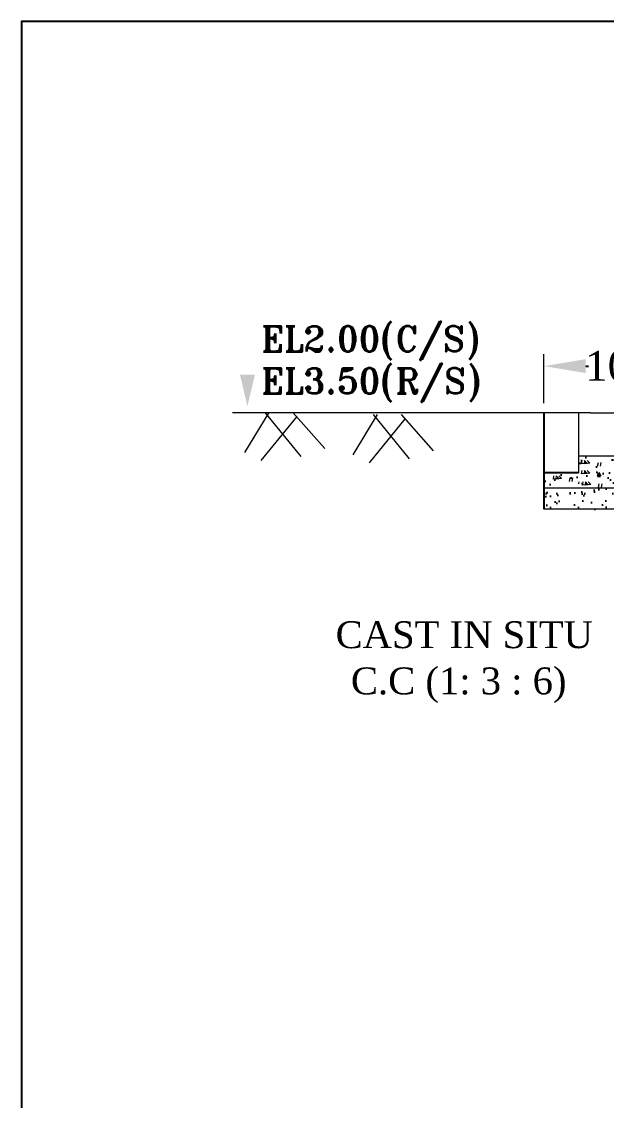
# Model space of a CAD drawing. Extents: x -298162 to 1078160, y -513173 to -216568.
# Drawn here: x 577533 to 582424, y -425956 to -416931 of the extents above; entities that cross this region are included whole.
import ezdxf

# ---------------------------------------------------------------- set-up
doc = ezdxf.new("R2010")
doc.units = 0
doc.header["$MEASUREMENT"] = 0
doc.layers.get('0').update_dxf_attribs({"linetype": 'CONTINUOUS'})
doc.layers.get('DEFPOINTS').update_dxf_attribs({"linetype": 'CONTINUOUS'})
doc.layers.add('LINE', color=7, linetype='CONTINUOUS')
doc.layers.add('SLOPEEARTH', color=3, linetype='CONTINUOUS')
doc.styles.add('BIG', font='ROMANT.SHX')
doc.styles.get("Standard").update_dxf_attribs({"font": 'times.ttf', "height": 250})
doc.dimstyles.new('3', dxfattribs={"dimtxt": 225, "dimasz": 350, "dimexe": 100, "dimexo": 25, "dimgap": 9, "dimtad": 0, "dimdec": 0, "dimzin": 0, "dimdsep": 46, "dimtxsty": 'Standard', "dimcen": 0, "dimclrt": 256, "dimadec": 0, "dimazin": 0, "dimtfac": 1, "dimtdec": 0, "dimtofl": 0, "dimtmove": 2, "dimatfit": 3, "dimfxl": 1, "dimtolj": 1, "dimtzin": 0, "dimarcsym": 0})

# ---------------------------------------------------------------- blocks, each defined once
blk = doc.blocks.new('*D986')
at = {"color": 7, "lineweight": 15}
for p, q in [((581901.4, -420123.2), (581901.4, -419712.9)), ((583344.6, -420115.7), (583344.6, -419712.9))]:
    blk.add_line(p, q, dxfattribs=at)
at = {"color": 7, "lineweight": -2}
for p, q in [((582251.4, -419812.9), (582273, -419812.9)), ((582994.6, -419812.9), (582972.9, -419812.9))]:
    blk.add_line(p, q, dxfattribs=at)
for points in [[(582251.4, -419754.6), (582251.4, -419871.2), (581901.4, -419812.9)], [(582994.6, -419754.6), (582994.6, -419871.2), (583344.6, -419812.9)]]:
    blk.add_solid(points, dxfattribs=at)
at = {"layer": 'DEFPOINTS', "color": 0, "lineweight": -2}
for p in [(583344.6, -419812.9), (581901.4, -420148.2), (583344.6, -420140.7)]:
    blk.add_point(p, dxfattribs=at)
at = {"lineweight": 15, "insert": (582623, -419812.9), "char_height": 250, "attachment_point": 5}
blk.add_mtext('\\A1;1000', dxfattribs=at)

msp = doc.modelspace()

# ---------------------------------------------------------------- hatches: boundary and pattern name
at = {"layer": 'LINE'}
h = msp.add_hatch(dxfattribs=at)
h.set_pattern_fill('AR-SAND', color=0, scale=100, style=0)
h.set_pattern_definition([(37.5, (-46114.41, -424747.44), (-6.299336, 192.682377), [0, -152, 0, -170, 0, -162.5]), (7.5, (-46114.4, -424747.44), (176.97767, 282.21461), [0, -82, 0, -137, 0, -52.5]), (327.5, (-46237.41, -424747.44), (311.414186, 0.565905), [0, -50, 0, -180, 0, -235]), (317.5, (-46237.4, -424747.44), (300.61266, 87.76756), [0, -25, 0, -118, 0, -135])])
h.paths.add_polyline_path([(582537.363, -420563.527), (582189.377, -420563.527), (582189.377, -420706.716), (581901.377, -420706.716), (581901.377, -420833.32), (582537.363, -420833.32)])
h = msp.add_hatch(dxfattribs=at)
h.set_pattern_fill('AR-SAND', color=0, scale=75, style=0)
h.set_pattern_definition([(37.5, (-46114.41, -424747.44), (-4.724502, 144.511783), [0, -114, 0, -127.5, 0, -121.875]), (7.5, (-46114.41, -424747.44), (132.73325, 211.660955), [0, -61.5, 0, -102.75, 0, -39.375]), (327.5, (-46206.66, -424747.44), (233.56064, 0.42443), [0, -37.5, 0, -135, 0, -176.25]), (317.5, (-46206.66, -424747.44), (225.459495, 65.82567), [0, -18.75, 0, -88.5, 0, -101.25])])
h.paths.add_polyline_path([(582537.363, -420833.32), (581901.377, -420833.32), (581901.377, -421009.793), (582537.363, -421009.793)])

# ---------------------------------------------------------------- linework, layer by layer
at = {"color": 0, "lineweight": 15}
for p, q in [((582290.353, -420203.644), (579296.998, -420203.644)), ((579599.692, -420201.141), (579398.112, -420536.467)), ((579566.095, -420201.141), (579868.465, -420570)), ((579801.272, -420201.141), (580070.045, -420502.934)), ((580505.363, -420218.761), (580303.783, -420554.088)), ((580471.766, -420218.761), (580774.136, -420587.62)), ((580706.943, -420218.761), (580975.716, -420520.555)), ((581901.377, -420203.793), (581901.377, -420563.676)), ((582189.377, -420203.793), (582189.377, -420706.716)), ((582290.353, -420203.644), (583344.574, -420203.644)), ((579834.868, -420234.673), (579532.498, -420603.532)), ((580740.54, -420252.294), (580438.17, -420621.153)), ((582189.377, -420563.527), (583343.566, -420563.527)), ((582195.888, -420657.033), (582195.888, -420657.033)), ((582260.855, -420623.663), (582216.386, -420630.56)), ((582216.396, -420630.57), (582219.784, -420601.442)), ((582260.855, -420623.663), (582239.534, -420601.442)), ((582284.106, -420623.663), (582239.638, -420630.56)), ((582239.647, -420630.57), (582243.036, -420601.442)), ((582284.106, -420623.663), (582262.785, -420601.442)), ((582350.407, -420649.736), (582356.188, -420618.395)), ((582373.659, -420649.736), (582379.44, -420618.395)), ((582396.971, -420653.463), (582396.971, -420653.463)), ((582420.223, -420653.463), (582420.223, -420653.463)), ((582024.95, -420752.028), (581980.481, -420758.925)), ((581980.491, -420758.936), (581983.879, -420729.807)), ((582024.95, -420752.028), (582003.629, -420729.807)), ((582048.201, -420752.028), (582003.733, -420758.925)), ((582003.742, -420758.936), (582007.131, -420729.807)), ((582048.201, -420752.028), (582026.88, -420729.807)), ((582114.502, -420778.101), (582120.283, -420746.76)), ((582137.754, -420778.101), (582143.535, -420746.76)), ((582195.888, -420740.805), (582195.888, -420740.805)), ((582260.855, -420707.435), (582216.386, -420714.332)), ((582216.396, -420714.342), (582219.784, -420685.214)), ((582260.855, -420707.435), (582239.534, -420685.214)), ((582284.106, -420707.435), (582239.638, -420714.332)), ((582239.647, -420714.342), (582243.036, -420685.214)), ((582284.106, -420707.435), (582262.785, -420685.214)), ((582350.407, -420733.508), (582356.188, -420702.167)), ((582396.971, -420737.235), (582396.971, -420737.235)), ((582420.223, -420737.235), (582420.223, -420737.235)), ((583387.7, -420833.32), (581901.377, -420833.32)), ((581959.983, -420785.399), (581959.983, -420785.399)), ((582161.066, -420781.828), (582161.066, -420781.828)), ((582184.318, -420781.828), (582184.318, -420781.828)), ((582194.062, -420797.146), (582197.183, -420780.228)), ((582269.042, -420802.449), (582224.574, -420809.346)), ((582224.583, -420809.356), (582227.972, -420780.228)), ((582269.042, -420802.449), (582247.721, -420780.228)), ((582292.294, -420802.449), (582247.826, -420809.346)), ((582247.835, -420809.356), (582251.224, -420780.228)), ((582292.294, -420802.449), (582270.973, -420780.228)), ((582358.595, -420828.522), (582364.376, -420797.181)), ((582365.105, -420819.723), (582365.105, -420819.723)), ((582367.537, -420830.832), (582367.537, -420830.832)), ((582381.847, -420828.522), (582387.628, -420797.181)), ((582388.357, -420819.723), (582388.357, -420819.723)), ((583381.992, -421009.793), (581901.377, -421009.793))]:
    msp.add_line(p, q, dxfattribs=at)
at = {"layer": 'LINE', "color": 0}
for p, q in [((581901.377, -420203.793), (581901.377, -421009.793)), ((582189.377, -420706.716), (581901.377, -420706.716)), ((582350.407, -420733.508), (582373.659, -420733.508)), ((582356.188, -420702.167), (582373.659, -420733.508))]:
    msp.add_line(p, q, dxfattribs=at)
msp.add_lwpolyline([(577532.569, -459716.504), (638037.769, -459716.504), (638037.769, -416930.684), (577532.569, -416930.684)], close=True, dxfattribs=at)
at = {"layer": 'SLOPEEARTH', "color": 0}
msp.add_solid([(579358.795, -419883.603), (579484.241, -419883.603), (579421.518, -420148.162)], dxfattribs=at)

# ---------------------------------------------------------------- texts
at = {"color": 0, "lineweight": 15}
for s, p in [('CAST IN SITU', (580159.021, -422172.351)), ('C.C (1: 3 : 6)', (580286.905, -422558.872))]:
    msp.add_text(s, height=225, dxfattribs=at).set_placement(p)
at = {"color": 0, "lineweight": 15, "insert": (579536.498, -420113.037), "char_height": 211.266, "width": 2391.75273, "attachment_point": 7, "style": 'BIG'}
msp.add_mtext('EL2.00(C/S)^JEL3.50(R/S)', dxfattribs=at)

# ---------------------------------------------------------------- dimensions: what is measured, and where the dimension line sits
at = {"color": 0, "lineweight": 15}
dim = msp.add_linear_dim(base=(583344.574, -419812.884), p1=(581901.377, -420148.21), p2=(583344.574, -420140.661), text='1000', dimstyle='3', override={"dimclrd": 7, "dimclre": 7, "dimlwe": 15}, dxfattribs=at)
dim.commit()
dim.dimension.update_dxf_attribs({"geometry": '*D986', "text_midpoint": (582622.976, -419812.884)})

doc.saveas('drawing.dxf')
